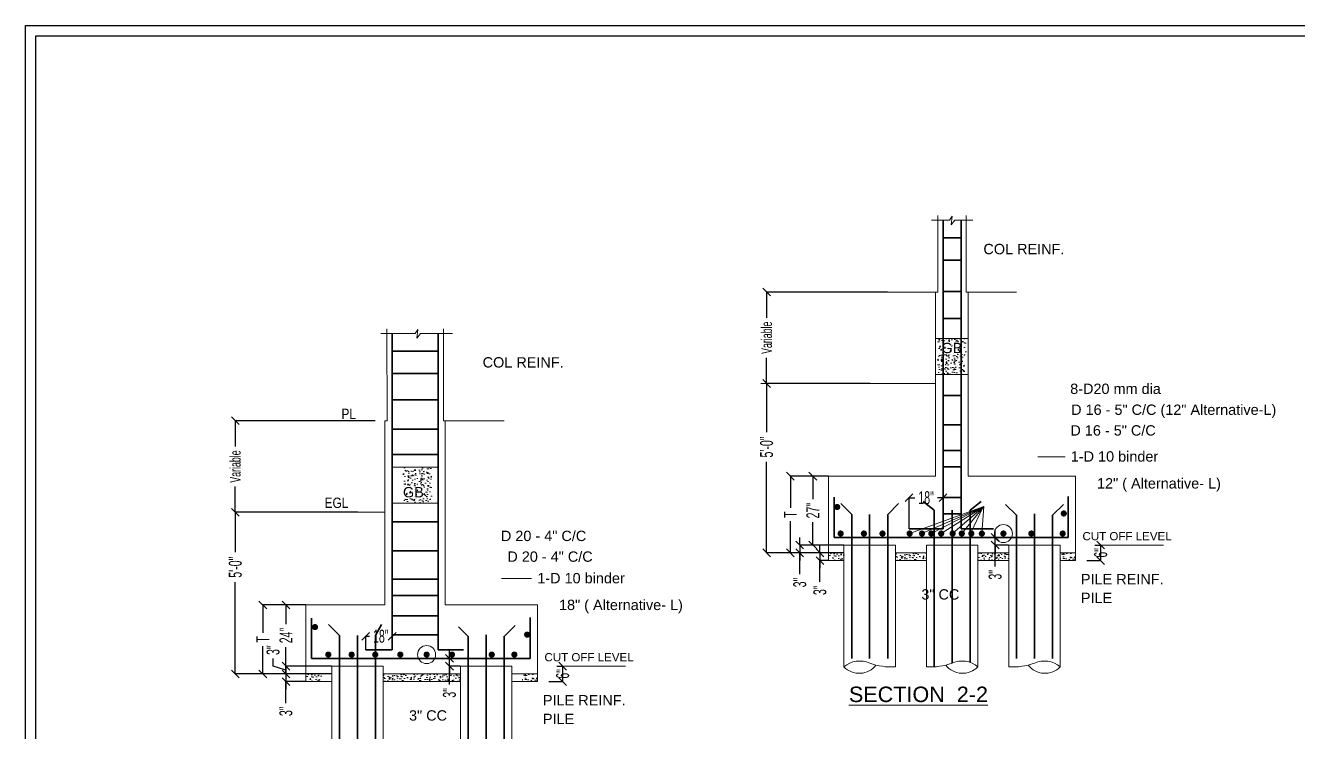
# Model space of a CAD drawing. Extents: x 52891 to 66536, y -48165 to -44533.
# Drawn here: x 56170 to 56664.5, y -46602.2 to -46327.7 of the extents above; entities that cross this region are included whole.
import ezdxf

# ---------------------------------------------------------------- set-up
doc = ezdxf.new("R2010")
doc.units = 0
doc.header["$MEASUREMENT"] = 0
doc.header["$PDMODE"] = 3
doc.layers.get('DEFPOINTS').update_dxf_attribs({"lineweight": 13})
for name, color, linetype, lineweight in [('1 HATCH', 251, 'Continuous', 13), ('1-BAR', 146, 'Continuous', 35), ('1-COMON', 4, 'Continuous', 13), ('1-PILE', 173, 'Continuous', 20), ('1-TXT', 4, 'Continuous', 13), ('DIMENSION', 8, 'Continuous', 15), ('dimention', 201, 'Continuous', 13), ('hatch', 252, 'Continuous', 13), ('WALL', 7, 'Continuous', 30)]:
    doc.layers.add(name, color=color, linetype=linetype, lineweight=lineweight)
doc.layers.add('Layer1', color=174, linetype='Continuous')
doc.styles.add('AN', font='ARIALN.TTF')
doc.styles.add('Arial', font='arial.ttf')
doc.styles.add('ARIAL_HALF', font='swisscl.ttf', dxfattribs={"width": 0.8})
doc.styles.add('RT', font='swiss.ttf')
doc.styles.get("Standard").update_dxf_attribs({"font": 'arial.ttf', "width": 0.6, "height": 6})
doc.dimstyles.new('Standard$0', dxfattribs={"dimtxt": 7, "dimasz": 3, "dimexe": 2, "dimexo": 2, "dimgap": 1.5, "dimtad": 0, "dimdec": 0, "dimrnd": 0.25, "dimzin": 3, "dimdsep": 46, "dimlunit": 4, "dimtxsty": 'Standard', "dimblk": 'OBLIQUE', "dimcen": 3.4375, "dimdle": 3, "dimclrd": 4, "dimclre": 256, "dimclrt": 256, "dimadec": 0, "dimazin": 0, "dimtfac": 1, "dimtdec": 0, "dimtofl": 0, "dimtmove": 0, "dimatfit": 3, "dimldrblk": 'DOTSMALL', "dimfxl": 4, "dimtolj": 1, "dimtzin": 0, "dimlwd": 9, "dimlwe": -1, "dimarcsym": 0})
pattern_1 = [(50, (47552.333, -46774.3684), (3.5859423, -0.3137293), [0.3749625, -4.1245875]), (355, (47552.333, -46774.3684), (-0.6936873, 3.7605846), [0.29997, -3.29967]), (100.4514, (47552.632, -46774.3946), (2.8922577, 3.446853), [0.3186691, -3.50536]), (46.1842, (47552.333, -46773.3685), (5.3356716, -0.8275123), [0.5624437, -6.1868812]), (96.6356, (47552.7776, -46773.4375), (4.6728462, 4.8701023), [0.4780036, -5.258039]), (351.1842, (47552.333, -46773.3685), (4.6728424, 4.870106), [0.449955, -4.949505]), (21, (47552.833, -46773.6185), (2.9842368, -2.0128931), [0.3749625, -4.1245875]), (326, (47552.833, -46773.6185), (1.216455, 3.6253877), [0.29997, -3.29967]), (71.4514, (47553.0816, -46773.7862), (4.200693, 1.6124912), [0.3186691, -3.50536]), (37.5, (47552.333, -46774.3684), (0.0607932, 1.66430282), [0, -3.259674, 0, -3.349665, 0, -3.31216875]), (7.5, (47552.333, -46774.3684), (1.31521615, 1.97186135), [0, -1.909809, 0, -3.1846815, 0, -1.26237375]), (327.5, (47551.2181, -46774.3684), (2.66884527, -0.11276308), [0, -1.249875, 0, -3.89961, 0, -5.1744825]), (317.5, (47550.7182, -46774.3684), (2.91563925, 0.50047486), [0, -1.6248375, 0, -2.589741, 0, -3.6746325])]

# ---------------------------------------------------------------- blocks, each defined once
blk = doc.blocks.new('_Oblique')
at = {"layer": 'WALL', "color": 0, "lineweight": -2}
blk.add_line((-0.5, -0.5), (0.5, 0.5), dxfattribs=at)
blk = doc.blocks.new('*D1579')
at = {"layer": 'DEFPOINTS', "color": 0}
for p in [(56457.91, -46431.18), (56504.88, -46431.18), (56481.13, -46466.69)]:
    blk.add_point(p, dxfattribs=at)
at = {"layer": 'DIMENSION', "color": 0, "lineweight": -2}
for p, q in [((56504.82, -46431.18), (56457.73, -46431.18)), ((56457.91, -46431.18), (56457.91, -46441.15)), ((56457.91, -46466.69), (56457.91, -46456.73)), ((56481.06, -46466.69), (56457.73, -46466.69))]:
    blk.add_line(p, q, dxfattribs=at)
at = {"layer": 'DIMENSION', "color": 0, "lineweight": -2, "xscale": 3, "yscale": 3, "zscale": 3}
for p, rotation in [((56457.91, -46431.18), 90), ((56457.91, -46466.69), 270)]:
    blk.add_blockref('_Oblique', p, dxfattribs=dict(at, rotation=rotation))
at = {"layer": 'DIMENSION', "color": 153, "insert": (56457.91, -46448.94), "char_height": 5, "attachment_point": 5, "rotation": 90, "style": 'ARIAL_HALF'}
blk.add_mtext('\\A1;{\\fSwis721 LtCn BT|b0|i0|c0|p34;\\H0.8333x;\\W0.8;\\C153;Variable}', dxfattribs=at)
blk = doc.blocks.new('_DotSmall')
at = {"layer": 'dimention', "color": 0, "const_width": 0.5}
blk.add_lwpolyline([(-0.0625, 0, 1), (0.0625, 0, 1)], format="xyb", close=True, dxfattribs=at)
blk = doc.blocks.new('*D1580')
at = {"layer": 'DEFPOINTS', "color": 0}
for p in [(56457.91, -46466.69), (56498.23, -46466.69), (56481.95, -46532.45)]:
    blk.add_point(p, dxfattribs=at)
at = {"layer": 'DIMENSION', "color": 0, "lineweight": -2}
for p, q in [((56498.17, -46466.69), (56457.73, -46466.69)), ((56457.91, -46466.69), (56457.91, -46485.58)), ((56457.91, -46532.45), (56457.91, -46497.11)), ((56481.89, -46532.45), (56457.73, -46532.45))]:
    blk.add_line(p, q, dxfattribs=at)
at = {"layer": 'DIMENSION', "color": 0, "lineweight": -2, "xscale": 3, "yscale": 3, "zscale": 3}
for p, rotation in [((56457.91, -46466.69), 90), ((56457.91, -46532.45), 270)]:
    blk.add_blockref('_Oblique', p, dxfattribs=dict(at, rotation=rotation))
at = {"layer": 'DIMENSION', "color": 153, "insert": (56457.91, -46491.35), "char_height": 5, "attachment_point": 5, "rotation": 90, "style": 'ARIAL_HALF'}
blk.add_mtext('\\A1;5\'-0"', dxfattribs=at)
blk = doc.blocks.new('*D1581')
at = {"layer": 'DEFPOINTS', "color": 0}
for p in [(56585.37, -46529.45), (56587.69, -46529.45), (56582.24, -46535.45)]:
    blk.add_point(p, dxfattribs=at)
at = {"layer": 'DIMENSION', "color": 0, "lineweight": -2}
for p, q in [((56585.44, -46529.45), (56587.87, -46529.45)), ((56587.69, -46535.45), (56587.69, -46529.45)), ((56582.3, -46535.45), (56587.87, -46535.45))]:
    blk.add_line(p, q, dxfattribs=at)
at = {"layer": 'DIMENSION', "color": 0, "lineweight": -2, "xscale": 3, "yscale": 3, "zscale": 3}
for p, rotation in [((56587.69, -46529.45), 90), ((56587.69, -46535.45), 270)]:
    blk.add_blockref('_Oblique', p, dxfattribs=dict(at, rotation=rotation))
at = {"layer": 'DIMENSION', "color": 153, "insert": (56587.69, -46532.45), "char_height": 5, "attachment_point": 5, "rotation": 90, "style": 'ARIAL_HALF'}
blk.add_mtext('\\A1;6"', dxfattribs=at)
blk = doc.blocks.new('*D1582')
at = {"layer": 'DEFPOINTS', "color": 0}
for p in [(56544.55, -46526.45), (56546.68, -46526.45), (56551.94, -46529.45)]:
    blk.add_point(p, dxfattribs=at)
at = {"layer": 'DIMENSION', "color": 0, "lineweight": -2}
for p, q in [((56546.68, -46526.45), (56546.68, -46523.45)), ((56544.61, -46526.45), (56546.86, -46526.45)), ((56551.88, -46529.45), (56546.5, -46529.45)), ((56546.68, -46529.45), (56546.68, -46526.45)), ((56546.68, -46529.45), (56546.68, -46532.45)), ((56546.68, -46537.76), (56546.68, -46529.45))]:
    blk.add_line(p, q, dxfattribs=at)
at = {"layer": 'DIMENSION', "color": 0, "lineweight": -2, "xscale": 3, "yscale": 3, "zscale": 3}
for p, rotation in [((56546.68, -46526.45), 270), ((56546.68, -46529.45), 90)]:
    blk.add_blockref('_Oblique', p, dxfattribs=dict(at, rotation=rotation))
at = {"layer": 'DIMENSION', "color": 153, "insert": (56546.68, -46540.97), "char_height": 5, "attachment_point": 5, "rotation": 90, "style": 'ARIAL_HALF'}
blk.add_mtext('\\A1;3"', dxfattribs=at)
blk = doc.blocks.new('*D1583')
at = {"layer": 'DEFPOINTS', "color": 0}
for p in [(56526.45, -46511.07), (56513.26, -46523.14), (56526.45, -46523.14)]:
    blk.add_point(p, dxfattribs=at)
at = {"layer": 'DIMENSION', "color": 0, "lineweight": -2}
for p, q in [((56513.26, -46523.07), (56513.26, -46510.89)), ((56526.45, -46523.07), (56526.45, -46510.89)), ((56513.26, -46511.07), (56515.44, -46511.07)), ((56526.45, -46511.07), (56524.27, -46511.07))]:
    blk.add_line(p, q, dxfattribs=at)
at = {"layer": 'DIMENSION', "color": 0, "lineweight": -2, "xscale": 3, "yscale": 3, "zscale": 3, "rotation": 180}
blk.add_blockref('_Oblique', (56513.26, -46511.07), dxfattribs=at)
at = {"layer": 'DIMENSION', "color": 0, "lineweight": -2, "xscale": 3, "yscale": 3, "zscale": 3}
blk.add_blockref('_Oblique', (56526.45, -46511.07), dxfattribs=at)
at = {"layer": 'DIMENSION', "color": 153, "insert": (56519.85, -46511.07), "char_height": 5, "attachment_point": 5, "style": 'ARIAL_HALF'}
blk.add_mtext('\\A1;18"', dxfattribs=at)
blk = doc.blocks.new('*D1584')
at = {"layer": 'DEFPOINTS', "color": 0}
for p in [(56478.85, -46502.69), (56467.12, -46532.45), (56481.95, -46532.45)]:
    blk.add_point(p, dxfattribs=at)
at = {"layer": 'DIMENSION', "color": 0, "lineweight": -2}
for p, q in [((56478.79, -46502.69), (56466.94, -46502.69)), ((56467.12, -46502.69), (56467.12, -46514.99)), ((56467.12, -46532.45), (56467.12, -46520.15)), ((56481.89, -46532.45), (56466.94, -46532.45))]:
    blk.add_line(p, q, dxfattribs=at)
at = {"layer": 'DIMENSION', "color": 0, "lineweight": -2, "xscale": 3, "yscale": 3, "zscale": 3}
for p, rotation in [((56467.12, -46502.69), 90), ((56467.12, -46532.45), 270)]:
    blk.add_blockref('_Oblique', p, dxfattribs=dict(at, rotation=rotation))
at = {"layer": 'DIMENSION', "color": 153, "insert": (56467.12, -46517.57), "char_height": 5, "attachment_point": 5, "rotation": 90, "style": 'ARIAL_HALF'}
blk.add_mtext('\\A1;T', dxfattribs=at)
blk = doc.blocks.new('*D1585')
at = {"layer": 'DEFPOINTS', "color": 0}
for p in [(56481.95, -46502.69), (56475.85, -46529.45), (56487.95, -46529.45)]:
    blk.add_point(p, dxfattribs=at)
at = {"layer": 'DIMENSION', "color": 0, "lineweight": -2}
for p, q in [((56481.89, -46502.69), (56475.67, -46502.69)), ((56475.85, -46502.69), (56475.85, -46511.61)), ((56475.85, -46529.45), (56475.85, -46520.53)), ((56487.89, -46529.45), (56475.67, -46529.45))]:
    blk.add_line(p, q, dxfattribs=at)
at = {"layer": 'DIMENSION', "color": 0, "lineweight": -2, "xscale": 3, "yscale": 3, "zscale": 3}
for p, rotation in [((56475.85, -46502.69), 90), ((56475.85, -46529.45), 270)]:
    blk.add_blockref('_Oblique', p, dxfattribs=dict(at, rotation=rotation))
at = {"layer": 'DIMENSION', "color": 153, "insert": (56475.85, -46516.07), "char_height": 5, "attachment_point": 5, "rotation": 90, "style": 'ARIAL_HALF'}
blk.add_mtext('\\A1;27"', dxfattribs=at)
blk = doc.blocks.new('*D1586')
at = {"layer": 'DEFPOINTS', "color": 0}
for p in [(56487.95, -46529.45), (56470.79, -46532.45), (56487.95, -46532.45)]:
    blk.add_point(p, dxfattribs=at)
at = {"layer": 'DIMENSION', "color": 0, "lineweight": -2}
for p, q in [((56487.89, -46529.45), (56470.61, -46529.45)), ((56470.79, -46529.45), (56470.79, -46526.45)), ((56470.79, -46529.45), (56470.79, -46532.45)), ((56487.89, -46532.45), (56470.61, -46532.45)), ((56470.79, -46532.45), (56470.79, -46535.45)), ((56470.79, -46540.76), (56470.79, -46532.45))]:
    blk.add_line(p, q, dxfattribs=at)
at = {"layer": 'DIMENSION', "color": 0, "lineweight": -2, "xscale": 3, "yscale": 3, "zscale": 3}
for p, rotation in [((56470.79, -46529.45), 270), ((56470.79, -46532.45), 90)]:
    blk.add_blockref('_Oblique', p, dxfattribs=dict(at, rotation=rotation))
at = {"layer": 'DIMENSION', "color": 153, "insert": (56470.79, -46543.97), "char_height": 5, "attachment_point": 5, "rotation": 90, "style": 'ARIAL_HALF'}
blk.add_mtext('\\A1;3"', dxfattribs=at)
blk = doc.blocks.new('*D1587')
at = {"layer": 'DEFPOINTS', "color": 0}
for p in [(56478.59, -46535.45), (56481.95, -46532.45), (56481.95, -46535.45)]:
    blk.add_point(p, dxfattribs=at)
at = {"layer": 'DIMENSION', "color": 0, "lineweight": -2}
for p, q in [((56478.59, -46532.45), (56478.59, -46529.45)), ((56481.89, -46532.45), (56478.41, -46532.45)), ((56481.89, -46535.45), (56478.41, -46535.45)), ((56478.59, -46532.45), (56478.59, -46535.45)), ((56478.59, -46535.45), (56478.59, -46538.45)), ((56478.59, -46543.76), (56478.59, -46535.45))]:
    blk.add_line(p, q, dxfattribs=at)
at = {"layer": 'DIMENSION', "color": 0, "lineweight": -2, "xscale": 3, "yscale": 3, "zscale": 3}
for p, rotation in [((56478.59, -46532.45), 270), ((56478.59, -46535.45), 90)]:
    blk.add_blockref('_Oblique', p, dxfattribs=dict(at, rotation=rotation))
at = {"layer": 'DIMENSION', "color": 153, "insert": (56478.59, -46546.97), "char_height": 5, "attachment_point": 5, "rotation": 90, "style": 'ARIAL_HALF'}
blk.add_mtext('\\A1;3"', dxfattribs=at)
blk = doc.blocks.new('*D1589')
at = {"layer": 'DEFPOINTS', "color": 0}
for p in [(56251.52, -46481.18), (56305.87, -46481.18), (56282.12, -46516.69)]:
    blk.add_point(p, dxfattribs=at)
at = {"layer": 'DIMENSION', "color": 0, "lineweight": -2}
for p, q in [((56305.81, -46481.18), (56251.34, -46481.18)), ((56251.52, -46481.18), (56251.52, -46491.15)), ((56251.52, -46516.69), (56251.52, -46506.73)), ((56282.06, -46516.69), (56251.34, -46516.69))]:
    blk.add_line(p, q, dxfattribs=at)
at = {"layer": 'DIMENSION', "color": 0, "lineweight": -2, "xscale": 3, "yscale": 3, "zscale": 3}
for p, rotation in [((56251.52, -46481.18), 90), ((56251.52, -46516.69), 270)]:
    blk.add_blockref('_Oblique', p, dxfattribs=dict(at, rotation=rotation))
at = {"layer": 'DIMENSION', "color": 153, "insert": (56251.52, -46498.94), "char_height": 5, "attachment_point": 5, "rotation": 90, "style": 'ARIAL_HALF'}
blk.add_mtext('\\A1;{\\fSwis721 LtCn BT|b0|i0|c0|p34;\\H0.8333x;\\W0.8;\\C153;Variable}', dxfattribs=at)
blk = doc.blocks.new('*D1590')
at = {"layer": 'DEFPOINTS', "color": 0}
for p in [(56251.52, -46516.69), (56299.23, -46516.69), (56278.95, -46579.45)]:
    blk.add_point(p, dxfattribs=at)
at = {"layer": 'DIMENSION', "color": 0, "lineweight": -2}
for p, q in [((56299.17, -46516.69), (56251.34, -46516.69)), ((56251.52, -46516.69), (56251.52, -46532.25)), ((56251.52, -46579.45), (56251.52, -46543.79)), ((56278.88, -46579.45), (56251.34, -46579.45))]:
    blk.add_line(p, q, dxfattribs=at)
at = {"layer": 'DIMENSION', "color": 0, "lineweight": -2, "xscale": 3, "yscale": 3, "zscale": 3}
for p, rotation in [((56251.52, -46516.69), 90), ((56251.52, -46579.45), 270)]:
    blk.add_blockref('_Oblique', p, dxfattribs=dict(at, rotation=rotation))
at = {"layer": 'DIMENSION', "color": 153, "insert": (56251.52, -46538.02), "char_height": 5, "attachment_point": 5, "rotation": 90, "style": 'ARIAL_HALF'}
blk.add_mtext('\\A1;5\'-0"', dxfattribs=at)
blk = doc.blocks.new('*D1591')
at = {"layer": 'DEFPOINTS', "color": 0}
for p in [(56376.38, -46576.45), (56378.7, -46576.45), (56373.24, -46582.45)]:
    blk.add_point(p, dxfattribs=at)
at = {"layer": 'DIMENSION', "color": 0, "lineweight": -2}
for p, q in [((56376.44, -46576.45), (56378.88, -46576.45)), ((56378.7, -46582.45), (56378.7, -46576.45)), ((56373.31, -46582.45), (56378.88, -46582.45))]:
    blk.add_line(p, q, dxfattribs=at)
at = {"layer": 'DIMENSION', "color": 0, "lineweight": -2, "xscale": 3, "yscale": 3, "zscale": 3}
for p, rotation in [((56378.7, -46576.45), 90), ((56378.7, -46582.45), 270)]:
    blk.add_blockref('_Oblique', p, dxfattribs=dict(at, rotation=rotation))
at = {"layer": 'DIMENSION', "color": 153, "insert": (56378.7, -46579.45), "char_height": 5, "attachment_point": 5, "rotation": 90, "style": 'ARIAL_HALF'}
blk.add_mtext('\\A1;6"', dxfattribs=at)
blk = doc.blocks.new('*D1592')
at = {"layer": 'DEFPOINTS', "color": 0}
for p in [(56325.16, -46573.45), (56334.71, -46573.45), (56338.95, -46576.45)]:
    blk.add_point(p, dxfattribs=at)
at = {"layer": 'DIMENSION', "color": 0, "lineweight": -2}
for p, q in [((56325.22, -46573.45), (56334.89, -46573.45)), ((56334.71, -46573.45), (56334.71, -46570.45)), ((56334.71, -46576.45), (56334.71, -46573.45)), ((56338.88, -46576.45), (56334.53, -46576.45)), ((56334.71, -46576.45), (56334.71, -46579.45)), ((56334.71, -46583.61), (56334.71, -46576.45))]:
    blk.add_line(p, q, dxfattribs=at)
at = {"layer": 'DIMENSION', "color": 0, "lineweight": -2, "xscale": 3, "yscale": 3, "zscale": 3}
for p, rotation in [((56334.71, -46573.45), 270), ((56334.71, -46576.45), 90)]:
    blk.add_blockref('_Oblique', p, dxfattribs=dict(at, rotation=rotation))
at = {"layer": 'DIMENSION', "color": 153, "insert": (56334.71, -46586.82), "char_height": 5, "attachment_point": 5, "rotation": 90, "style": 'ARIAL_HALF'}
blk.add_mtext('\\A1;3"', dxfattribs=at)
blk = doc.blocks.new('*D1593')
at = {"layer": 'DEFPOINTS', "color": 0}
for p in [(56312.45, -46564.86), (56302.19, -46570.14), (56312.45, -46570.14)]:
    blk.add_point(p, dxfattribs=at)
at = {"layer": 'DIMENSION', "color": 0, "lineweight": -2}
for p, q in [((56302.19, -46570.07), (56302.19, -46564.68)), ((56302.19, -46564.86), (56303.61, -46564.86)), ((56312.45, -46564.86), (56312.44, -46564.86)), ((56312.45, -46570.07), (56312.45, -46564.68))]:
    blk.add_line(p, q, dxfattribs=at)
at = {"layer": 'DIMENSION', "color": 0, "lineweight": -2, "xscale": 3, "yscale": 3, "zscale": 3, "rotation": 180}
blk.add_blockref('_Oblique', (56302.19, -46564.86), dxfattribs=at)
at = {"layer": 'DIMENSION', "color": 0, "lineweight": -2, "xscale": 3, "yscale": 3, "zscale": 3}
blk.add_blockref('_Oblique', (56312.45, -46564.86), dxfattribs=at)
at = {"layer": 'DIMENSION', "color": 153, "insert": (56308.03, -46564.86), "char_height": 5, "attachment_point": 5, "style": 'ARIAL_HALF'}
blk.add_mtext('\\A1;18"', dxfattribs=at)
blk = doc.blocks.new('*D1594')
at = {"layer": 'DEFPOINTS', "color": 0}
for p in [(56278.95, -46552.69), (56262.2, -46579.45), (56278.95, -46579.45)]:
    blk.add_point(p, dxfattribs=at)
at = {"layer": 'DIMENSION', "color": 0, "lineweight": -2}
for p, q in [((56278.88, -46552.69), (56262.02, -46552.69)), ((56262.2, -46552.69), (56262.2, -46563.49)), ((56262.2, -46579.45), (56262.2, -46568.65)), ((56278.88, -46579.45), (56262.02, -46579.45))]:
    blk.add_line(p, q, dxfattribs=at)
at = {"layer": 'DIMENSION', "color": 0, "lineweight": -2, "xscale": 3, "yscale": 3, "zscale": 3}
for p, rotation in [((56262.2, -46552.69), 90), ((56262.2, -46579.45), 270)]:
    blk.add_blockref('_Oblique', p, dxfattribs=dict(at, rotation=rotation))
at = {"layer": 'DIMENSION', "color": 153, "insert": (56262.2, -46566.07), "char_height": 5, "attachment_point": 5, "rotation": 90, "style": 'ARIAL_HALF'}
blk.add_mtext('\\A1;T', dxfattribs=at)
blk = doc.blocks.new('*D1595')
at = {"layer": 'DEFPOINTS', "color": 0}
for p in [(56278.95, -46552.69), (56271.18, -46576.45), (56288.95, -46576.45)]:
    blk.add_point(p, dxfattribs=at)
at = {"layer": 'DIMENSION', "color": 0, "lineweight": -2}
for p, q in [((56278.88, -46552.69), (56271, -46552.69)), ((56271.18, -46552.69), (56271.18, -46560.11)), ((56271.18, -46576.45), (56271.18, -46569.03)), ((56288.88, -46576.45), (56271, -46576.45))]:
    blk.add_line(p, q, dxfattribs=at)
at = {"layer": 'DIMENSION', "color": 0, "lineweight": -2, "xscale": 3, "yscale": 3, "zscale": 3}
for p, rotation in [((56271.18, -46552.69), 90), ((56271.18, -46576.45), 270)]:
    blk.add_blockref('_Oblique', p, dxfattribs=dict(at, rotation=rotation))
at = {"layer": 'DIMENSION', "color": 153, "insert": (56271.18, -46564.57), "char_height": 5, "attachment_point": 5, "rotation": 90, "style": 'ARIAL_HALF'}
blk.add_mtext('\\A1;24"', dxfattribs=at)
blk = doc.blocks.new('*D1596')
at = {"layer": 'DEFPOINTS', "color": 0}
for p in [(56271.18, -46579.45), (56288.95, -46576.45), (56288.95, -46579.45)]:
    blk.add_point(p, dxfattribs=at)
at = {"layer": 'DIMENSION', "color": 0, "lineweight": -2}
for p, q in [((56266.19, -46576.45), (56266.19, -46573.45)), ((56271.18, -46576.45), (56271.18, -46573.45)), ((56271.18, -46577.95), (56266.19, -46576.45)), ((56288.88, -46576.45), (56271, -46576.45)), ((56288.88, -46579.45), (56271, -46579.45)), ((56271.18, -46576.45), (56271.18, -46579.45)), ((56271.18, -46579.45), (56271.18, -46582.45))]:
    blk.add_line(p, q, dxfattribs=at)
at = {"layer": 'DIMENSION', "color": 0, "lineweight": -2, "xscale": 3, "yscale": 3, "zscale": 3}
for p, rotation in [((56271.18, -46576.45), 270), ((56271.18, -46579.45), 90)]:
    blk.add_blockref('_Oblique', p, dxfattribs=dict(at, rotation=rotation))
at = {"layer": 'DIMENSION', "color": 153, "insert": (56266.19, -46570.24), "char_height": 5, "attachment_point": 5, "rotation": 90, "style": 'ARIAL_HALF'}
blk.add_mtext('\\A1;3"', dxfattribs=at)
blk = doc.blocks.new('*D1597')
at = {"layer": 'DEFPOINTS', "color": 0}
for p in [(56278.95, -46579.45), (56271.18, -46582.45), (56278.95, -46582.45)]:
    blk.add_point(p, dxfattribs=at)
at = {"layer": 'DIMENSION', "color": 0, "lineweight": -2}
for p, q in [((56278.88, -46579.45), (56271, -46579.45)), ((56271.18, -46579.45), (56271.18, -46576.45)), ((56271.18, -46579.45), (56271.18, -46582.45)), ((56278.88, -46582.45), (56271, -46582.45)), ((56271.18, -46582.45), (56271.18, -46585.45)), ((56271.18, -46590.76), (56271.18, -46582.45))]:
    blk.add_line(p, q, dxfattribs=at)
at = {"layer": 'DIMENSION', "color": 0, "lineweight": -2, "xscale": 3, "yscale": 3, "zscale": 3}
for p, rotation in [((56271.18, -46579.45), 270), ((56271.18, -46582.45), 90)]:
    blk.add_blockref('_Oblique', p, dxfattribs=dict(at, rotation=rotation))
at = {"layer": 'DIMENSION', "color": 153, "insert": (56271.18, -46593.97), "char_height": 5, "attachment_point": 5, "rotation": 90, "style": 'ARIAL_HALF'}
blk.add_mtext('\\A1;3"', dxfattribs=at)
blk = doc.blocks.new('L')
at = {"layer": 'Layer1', "color": 4}
blk.add_lwpolyline([(-781.98, 548.61), (4.12, 548.61), (4.12, -4.12), (-781.98, -4.12)], close=True, dxfattribs=at)
at = {"layer": 'Layer1', "color": 1}
blk.add_lwpolyline([(-777.86, 544.49), (0, 544.49), (0, 0), (-777.86, 0)], close=True, dxfattribs=at)

msp = doc.modelspace()

# ---------------------------------------------------------------- hatches: boundary and pattern name
at = {"layer": '1 HATCH', "ltscale": 15}
h = msp.add_hatch(dxfattribs=at)
h.set_pattern_fill('AR-CONC', color=256, scale=0.49995, style=0)
h.set_pattern_definition(pattern_1)
h.paths.add_polyline_path([(56522.75, -46534.18), (56522.75, -46524.72), (56530.99, -46524.72), (56530.99, -46534.18)], flags=9)
h.paths.add_polyline_path([(56539.95, -46532.45), (56539.95, -46535.45), (56551.94, -46535.45), (56551.94, -46532.45)])
h.paths.add_polyline_path([(56519.95, -46535.45), (56519.95, -46532.45), (56507.95, -46532.45), (56507.95, -46535.45)])
h = msp.add_hatch(dxfattribs=at)
h.set_pattern_fill('AR-CONC', color=256, scale=0.49995, style=0)
h.set_pattern_definition(pattern_1)
h.paths.add_polyline_path([(56487.95, -46532.45), (56481.95, -46532.45), (56481.95, -46535.45), (56487.95, -46535.45)])
h = msp.add_hatch(dxfattribs=at)
h.set_pattern_fill('AR-CONC', color=256, scale=0.49995, style=0)
h.set_pattern_definition(pattern_1)
h.paths.add_polyline_path([(56577.94, -46532.45), (56571.94, -46532.45), (56571.94, -46535.45), (56577.94, -46535.45)])
h = msp.add_hatch(dxfattribs=at)
h.set_pattern_fill('AR-CONC', color=256, scale=0.49995, style=0)
h.set_pattern_definition([(50, (47353.3291, -46821.3687), (3.5859423, -0.3137293), [0.3749625, -4.1245875]), (355, (47353.329, -46821.3687), (-0.6936873, 3.7605846), [0.29997, -3.29967]), (100.4514, (47353.628, -46821.395), (2.8922577, 3.446853), [0.3186691, -3.50536]), (46.1842, (47353.329, -46820.369), (5.3356716, -0.8275123), [0.5624437, -6.1868812]), (96.6356, (47353.774, -46820.438), (4.6728462, 4.8701023), [0.4780036, -5.258039]), (351.1842, (47353.329, -46820.369), (4.6728424, 4.870106), [0.449955, -4.949505]), (21, (47353.829, -46820.6188), (2.9842368, -2.0128931), [0.3749625, -4.1245875]), (326, (47353.829, -46820.6188), (1.216455, 3.6253877), [0.29997, -3.29967]), (71.4514, (47354.0778, -46820.7865), (4.200693, 1.6124912), [0.3186691, -3.50536]), (37.5, (47353.3291, -46821.3687), (0.0607932, 1.66430282), [0, -3.259674, 0, -3.349665, 0, -3.31216875]), (7.5, (47353.3291, -46821.3687), (1.31521615, 1.97186135), [0, -1.909809, 0, -3.1846815, 0, -1.26237375]), (327.5, (47352.2143, -46821.3687), (2.66884527, -0.11276308), [0, -1.249875, 0, -3.89961, 0, -5.1744825]), (317.5, (47351.7143, -46821.3687), (2.91563925, 0.50047486), [0, -1.6248375, 0, -2.589741, 0, -3.6746325])])
h.paths.add_polyline_path([(56323.74, -46581.18), (56323.74, -46571.72), (56331.99, -46571.72), (56331.99, -46581.18)], flags=9)
h.paths.add_polyline_path([(56338.95, -46582.45), (56338.95, -46579.45), (56308.95, -46579.45), (56308.95, -46582.45)])
h = msp.add_hatch(dxfattribs=at)
h.set_pattern_fill('AR-CONC', color=256, scale=0.49995, style=0)
h.set_pattern_definition([(50, (47349.3285, -46821.3687), (3.5859423, -0.3137293), [0.3749625, -4.1245875]), (355, (47349.3285, -46821.3687), (-0.6936873, 3.7605846), [0.29997, -3.29967]), (100.4514, (47349.6274, -46821.395), (2.8922577, 3.446853), [0.3186691, -3.50536]), (46.1842, (47349.3285, -46820.369), (5.3356716, -0.8275123), [0.5624437, -6.1868812]), (96.6356, (47349.773, -46820.438), (4.6728462, 4.8701023), [0.4780036, -5.258039]), (351.1842, (47349.3285, -46820.369), (4.6728424, 4.870106), [0.449955, -4.949505]), (21, (47349.8285, -46820.6188), (2.9842368, -2.0128931), [0.3749625, -4.1245875]), (326, (47349.8285, -46820.6188), (1.216455, 3.6253877), [0.29997, -3.29967]), (71.4514, (47350.0772, -46820.7865), (4.200693, 1.6124912), [0.3186691, -3.50536]), (37.5, (47349.3285, -46821.3687), (0.0607932, 1.66430282), [0, -3.259674, 0, -3.349665, 0, -3.31216875]), (7.5, (47349.3285, -46821.3687), (1.31521615, 1.97186135), [0, -1.909809, 0, -3.1846815, 0, -1.26237375]), (327.5, (47348.2137, -46821.3687), (2.66884527, -0.11276308), [0, -1.249875, 0, -3.89961, 0, -5.1744825]), (317.5, (47347.7137, -46821.3687), (2.91563925, 0.50047486), [0, -1.6248375, 0, -2.589741, 0, -3.6746325])])
h.paths.add_polyline_path([(56284.95, -46579.45), (56278.95, -46579.45), (56278.95, -46582.45), (56284.95, -46582.45)])
h = msp.add_hatch(dxfattribs=at)
h.set_pattern_fill('AR-CONC', color=256, scale=0.49995, style=0)
h.set_pattern_definition([(50, (47343.3381, -46821.3687), (3.5859423, -0.3137293), [0.3749625, -4.1245875]), (355, (47343.338, -46821.3687), (-0.6936873, 3.7605846), [0.29997, -3.29967]), (100.4514, (47343.637, -46821.395), (2.8922577, 3.446853), [0.3186691, -3.50536]), (46.1842, (47343.338, -46820.369), (5.3356716, -0.8275123), [0.5624437, -6.1868812]), (96.6356, (47343.783, -46820.438), (4.6728462, 4.8701023), [0.4780036, -5.258039]), (351.1842, (47343.338, -46820.369), (4.6728424, 4.870106), [0.449955, -4.949505]), (21, (47343.838, -46820.6188), (2.9842368, -2.0128931), [0.3749625, -4.1245875]), (326, (47343.838, -46820.6188), (1.216455, 3.6253877), [0.29997, -3.29967]), (71.4514, (47344.0868, -46820.7865), (4.200693, 1.6124912), [0.3186691, -3.50536]), (37.5, (47343.3381, -46821.3687), (0.0607932, 1.66430282), [0, -3.259674, 0, -3.349665, 0, -3.31216875]), (7.5, (47343.3381, -46821.3687), (1.31521615, 1.97186135), [0, -1.909809, 0, -3.1846815, 0, -1.26237375]), (327.5, (47342.2233, -46821.3687), (2.66884527, -0.11276308), [0, -1.249875, 0, -3.89961, 0, -5.1744825]), (317.5, (47341.7233, -46821.3687), (2.91563925, 0.50047486), [0, -1.6248375, 0, -2.589741, 0, -3.6746325])])
h.paths.add_polyline_path([(56368.95, -46579.45), (56362.95, -46579.45), (56362.95, -46582.45), (56368.95, -46582.45)])
at = {"layer": 'hatch'}
h = msp.add_hatch(dxfattribs=at)
h.set_pattern_fill('AR-CONC', color=256, scale=0.49995, style=0)
h.set_pattern_definition([(50, (-19961.4676, -42866.0573), (3.58594228, -0.3137293), [0.3749625, -4.1245875]), (355, (-19961.4676, -42866.0573), (-0.6936873, 3.76058457), [0.29997, -3.29967]), (100.4514, (-19961.1688, -42866.0835), (2.89225765, 3.44685299), [0.31866908, -3.50535999]), (46.1842, (-19961.4676, -42865.0574), (5.33567162, -0.8275123), [0.56244375, -6.18688125]), (96.6356, (-19961.023, -42865.1264), (4.6728462, 4.8701023), [0.47800363, -5.25803914]), (351.1842, (-19961.4676, -42865.0574), (4.6728424, 4.87010595), [0.449955, -4.949505]), (21, (-19960.9677, -42865.3074), (2.98423681, -2.01289314), [0.3749625, -4.1245875]), (326, (-19960.9677, -42865.3074), (1.216455, 3.62538765), [0.29997, -3.29967]), (71.4514, (-19960.719, -42865.475), (4.20069303, 1.61249122), [0.31866908, -3.50535999]), (37.5, (-19961.4676, -42866.0573), (0.060793197, 1.664302822), [0, -3.259674, 0, -3.349665, 0, -3.31216875]), (7.5, (-19961.4676, -42866.0573), (1.315216152, 1.971861354), [0, -1.909809, 0, -3.1846815, 0, -1.26237375]), (327.5, (-19962.5825, -42866.0573), (2.66884527, -0.112763081), [0, -1.249875, 0, -3.89961, 0, -5.1744825]), (317.5, (-19963.0825, -42866.0573), (2.915639254, 0.50047486), [0, -1.6248375, 0, -2.589741, 0, -3.6746325])])
h.paths.add_polyline_path([(56525.55, -46456.01), (56534.27, -46456.01), (56534.27, -46449.78), (56525.55, -46449.78)], flags=9)
h.paths.add_polyline_path([(56533.45, -46449.18), (56526.45, -46449.18), (56526.45, -46463.18), (56533.45, -46463.18)])
h.paths.add_polyline_path([(56526.45, -46449.18), (56524.45, -46449.18), (56524.45, -46463.18), (56526.45, -46463.18)])
h.paths.add_polyline_path([(56535.45, -46449.18), (56533.45, -46449.18), (56533.45, -46463.18), (56535.45, -46463.18)])
h = msp.add_hatch(dxfattribs=at)
h.set_pattern_fill('AR-CONC', color=256, scale=0.49995, style=0)
h.set_pattern_definition([(50, (-20169.0367, -42922.0567), (3.58594228, -0.3137293), [0.3749625, -4.1245875]), (355, (-20169.0367, -42922.0567), (-0.6936873, 3.76058457), [0.29997, -3.29967]), (100.4514, (-20168.738, -42922.083), (2.89225765, 3.44685299), [0.31866908, -3.50535999]), (46.1842, (-20169.0367, -42921.057), (5.33567162, -0.8275123), [0.56244375, -6.18688125]), (96.6356, (-20168.592, -42921.126), (4.6728462, 4.8701023), [0.47800363, -5.25803914]), (351.1842, (-20169.037, -42921.057), (4.6728424, 4.87010595), [0.449955, -4.949505]), (21, (-20168.5368, -42921.3068), (2.98423681, -2.01289314), [0.3749625, -4.1245875]), (326, (-20168.5368, -42921.3068), (1.216455, 3.62538765), [0.29997, -3.29967]), (71.4514, (-20168.288, -42921.4746), (4.20069303, 1.61249122), [0.31866908, -3.50535999]), (37.5, (-20169.0367, -42922.0567), (0.060793197, 1.664302822), [0, -3.259674, 0, -3.349665, 0, -3.31216875]), (7.5, (-20169.0367, -42922.0567), (1.315216152, 1.971861354), [0, -1.909809, 0, -3.1846815, 0, -1.26237375]), (327.5, (-20170.1516, -42922.0567), (2.66884527, -0.112763081), [0, -1.249875, 0, -3.89961, 0, -5.1744825]), (317.5, (-20170.6516, -42922.0567), (2.915639254, 0.50047486), [0, -1.6248375, 0, -2.589741, 0, -3.6746325])])
h.paths.add_polyline_path([(56317.98, -46512.01), (56326.7, -46512.01), (56326.7, -46505.78), (56317.98, -46505.78)], flags=9)
h.paths.add_polyline_path([(56318.88, -46513.18), (56325.88, -46513.18), (56325.88, -46499.18), (56318.88, -46499.18)])
h.paths.add_polyline_path([(56316.88, -46513.18), (56318.88, -46513.18), (56318.88, -46499.18), (56316.88, -46499.18)])
h.paths.add_polyline_path([(56325.88, -46513.18), (56327.88, -46513.18), (56327.88, -46499.18), (56325.88, -46499.18)])

# ---------------------------------------------------------------- linework, layer by layer
at = {"layer": '1-BAR', "linetype": 'Continuous'}
for p, q in [((56526.45, -46523.14), (56526.45, -46403.42)), ((56533.45, -46523.14), (56533.43, -46403.42)), ((56526.43, -46410.16), (56533.43, -46410.16)), ((56526.43, -46418.77), (56533.43, -46418.77)), ((56526.45, -46430.94), (56533.43, -46430.94)), ((56526.45, -46441.4), (56533.43, -46441.4)), ((56312.45, -46570.14), (56312.45, -46447.42)), ((56330.36, -46570.14), (56330.34, -46447.42)), ((56312.43, -46454.16), (56330.34, -46454.16)), ((56312.43, -46462.77), (56330.35, -46462.77)), ((56312.45, -46473.07), (56330.35, -46473.07)), ((56526.45, -46471.4), (56533.45, -46471.4)), ((56312.45, -46484.4), (56330.35, -46484.4)), ((56526.45, -46482.69), (56533.44, -46482.69)), ((56312.45, -46494.23), (56330.35, -46494.23)), ((56526.45, -46492.69), (56533.44, -46492.69)), ((56526.45, -46499.07), (56533.44, -46499.07)), ((56484.18, -46526.45), (56484.18, -46510.78)), ((56575.04, -46526.45), (56575.04, -46510.56)), ((56490.95, -46517.53), (56486.71, -46513.28)), ((56504.95, -46517.53), (56509.19, -46513.28)), ((56522.95, -46515.82), (56518.71, -46512.58)), ((56526.45, -46510.97), (56533.44, -46510.97)), ((56529.97, -46515.82), (56529.97, -46575.29)), ((56536.95, -46515.82), (56541.19, -46512.58)), ((56312.45, -46520.4), (56330.36, -46520.4)), ((56497.92, -46517.53), (56497.92, -46573.45)), ((56526.45, -46517.35), (56533.45, -46517.35)), ((56561.97, -46517.31), (56561.97, -46573.45)), ((56513.26, -46523.14), (56526.45, -46523.14)), ((56533.45, -46523.14), (56545.99, -46523.14)), ((56484.18, -46526.45), (56575.04, -46526.45)), ((56312.45, -46531.69), (56330.35, -46531.69)), ((56312.45, -46542.69), (56330.36, -46542.69)), ((56312.45, -46549.07), (56330.36, -46549.07)), ((56281.17, -46573.45), (56281.17, -46557.78)), ((56291.95, -46564.53), (56287.7, -46560.29)), ((56305.95, -46564.53), (56308.27, -46560.29)), ((56312.45, -46556.97), (56330.36, -46556.97)), ((56366.05, -46573.45), (56366.05, -46557.56)), ((56298.92, -46564.53), (56298.92, -46622.29)), ((56312.45, -46564.35), (56330.36, -46564.35)), ((56348.97, -46564.31), (56348.97, -46622.29)), ((56302.19, -46570.14), (56312.45, -46570.14)), ((56330.36, -46570.14), (56340.11, -46570.14)), ((56281.17, -46573.45), (56366.05, -46573.45))]:
    msp.add_line(p, q, dxfattribs=at)
at = {"layer": '1-BAR', "linetype": 'Continuous', "const_width": 1.2}
for points in [[(56484.71, -46514.64, 1), (56485.91, -46514.64, 1)], [(56572.74, -46517.17, 1), (56573.94, -46517.17, 1)], [(56486.04, -46524.96, 1), (56487.24, -46524.96, 1)], [(56495.09, -46524.96, 1), (56496.29, -46524.96, 1)], [(56502.31, -46524.96, 1), (56503.51, -46524.96, 1)], [(56512.84, -46524.96, 1), (56514.04, -46524.96, 1)], [(56512.84, -46524.96, 1), (56514.04, -46524.96, 1)], [(56517.65, -46524.96, 1), (56518.85, -46524.96, 1)], [(56521.27, -46524.96, 1), (56522.47, -46524.96, 1)], [(56525.11, -46524.96, 1), (56526.31, -46524.96, 1)], [(56529.55, -46524.96, 1), (56530.75, -46524.96, 1)], [(56533.11, -46524.96, 1), (56534.31, -46524.96, 1)], [(56536.82, -46524.96, 1), (56538.02, -46524.96, 1)], [(56540.91, -46524.96, 1), (56542.11, -46524.96, 1)], [(56549.29, -46524.96, 1), (56550.49, -46524.96, 1)], [(56560.15, -46524.96, 1), (56561.35, -46524.96, 1)], [(56572.32, -46524.96, 1), (56573.52, -46524.96, 1)], [(56281.87, -46561.27, 1), (56283.07, -46561.27, 1)], [(56364.29, -46564.22, 1), (56365.49, -46564.22, 1)], [(56287.03, -46571.96, 1), (56288.23, -46571.96, 1)], [(56296.08, -46571.96, 1), (56297.28, -46571.96, 1)], [(56305.27, -46571.96, 1), (56306.47, -46571.96, 1)], [(56315, -46571.96, 1), (56316.2, -46571.96, 1)], [(56325.22, -46571.96, 1), (56326.42, -46571.96, 1)], [(56335.07, -46571.96, 1), (56336.27, -46571.96, 1)], [(56350.53, -46571.96, 1), (56351.73, -46571.96, 1)], [(56359.32, -46571.96, 1), (56360.52, -46571.96, 1)]]:
    msp.add_lwpolyline(points, format="xyb", close=True, dxfattribs=at)
at = {"layer": '1-BAR', "linetype": 'Continuous'}
for points in [[(56522.95, -46515.82), (56522.95, -46576.72)], [(56536.95, -46515.82), (56536.95, -46574.99)], [(56550.7, -46513.64), (56554.94, -46517.88), (56554.94, -46573.45)], [(56573.18, -46513.64), (56568.94, -46517.88), (56568.94, -46573.45)], [(56490.95, -46517.53), (56490.95, -46573.45)], [(56504.95, -46517.53), (56504.95, -46573.45)], [(56291.95, -46564.53), (56291.95, -46621.99)], [(56305.95, -46564.53), (56305.95, -46623.72)], [(56338.27, -46561.19), (56341.95, -46564.88), (56341.95, -46623.72)], [(56360.19, -46560.64), (56355.95, -46564.88), (56355.95, -46621.99)]]:
    msp.add_lwpolyline(points, dxfattribs=at)
at = {"layer": '1-COMON', "linetype": 'Continuous'}
for p, q in [((56524.45, -46431.18), (56524.43, -46401.52)), ((56535.45, -46431.18), (56535.43, -46401.52)), ((56461.11, -46431.18), (56523.53, -46431.18)), ((56523.53, -46431.18), (56523.53, -46502.69)), ((56524.45, -46431.18), (56523.53, -46431.18)), ((56535.45, -46431.18), (56554.92, -46431.18)), ((56536.13, -46431.18), (56536.13, -46502.69)), ((56310.45, -46481.18), (56310.43, -46445.52)), ((56332.36, -46481.18), (56332.34, -46445.52)), ((56516.49, -46466.69), (56455.65, -46466.69)), ((56523.53, -46466.69), (56455.65, -46466.69)), ((56262.11, -46481.18), (56304.68, -46481.18)), ((56309.53, -46481.18), (56309.53, -46552.69)), ((56310.45, -46481.18), (56309.53, -46481.18)), ((56332.36, -46481.18), (56355.91, -46481.18)), ((56333.05, -46481.18), (56333.05, -46552.69)), ((56481.95, -46502.69), (56523.53, -46502.69)), ((56481.95, -46502.69), (56481.95, -46535.45)), ((56536.13, -46502.69), (56577.94, -46502.69)), ((56577.94, -46502.69), (56577.94, -46535.45)), ((56304.4, -46516.69), (56255.9, -46516.69)), ((56309.53, -46516.69), (56255.9, -46516.69)), ((56481.95, -46532.45), (56487.95, -46532.45)), ((56481.95, -46535.45), (56487.95, -46535.45)), ((56507.95, -46532.45), (56519.95, -46532.45)), ((56507.95, -46535.45), (56519.95, -46535.45)), ((56539.95, -46532.45), (56551.94, -46532.45)), ((56539.95, -46535.45), (56551.94, -46535.45)), ((56571.94, -46532.45), (56577.94, -46532.45)), ((56571.94, -46535.45), (56577.94, -46535.45)), ((56278.95, -46552.69), (56309.53, -46552.69)), ((56278.95, -46552.69), (56278.95, -46582.45)), ((56333.05, -46552.69), (56368.95, -46552.69)), ((56368.95, -46552.69), (56368.95, -46582.45)), ((56278.95, -46579.45), (56288.95, -46579.45)), ((56308.95, -46579.45), (56338.95, -46579.45)), ((56358.95, -46579.45), (56368.95, -46579.45)), ((56278.95, -46582.45), (56288.95, -46582.45)), ((56308.95, -46582.45), (56338.95, -46582.45)), ((56358.95, -46582.45), (56368.95, -46582.45))]:
    msp.add_line(p, q, dxfattribs=at)
at = {"layer": '1-COMON', "ltscale": 15}
for p, q in [((56585.37, -46529.45), (56612.09, -46529.45)), ((56376.38, -46576.45), (56403.09, -46576.45))]:
    msp.add_line(p, q, dxfattribs=at)
at = {"layer": '1-COMON', "linetype": 'Continuous'}
for points in [[(56521.99, -46403.25), (56528.95, -46403.25), (56530, -46401.75), (56529.56, -46405.09), (56531.06, -46403.25), (56538.01, -46403.25)], [(56307.99, -46447.25), (56321.38, -46447.25), (56322.44, -46445.75), (56322, -46449.1), (56323.49, -46447.25), (56335.93, -46447.25)]]:
    msp.add_lwpolyline(points, dxfattribs=at)
for points in [[(56523.53, -46463.18), (56536.13, -46463.18), (56536.13, -46449.18), (56523.53, -46449.18)], [(56312.45, -46513.18), (56330.35, -46513.18), (56330.35, -46499.18), (56312.45, -46499.18)]]:
    msp.add_lwpolyline(points, close=True, dxfattribs=at)
for points in [[(56500.39, -46576.02, -0.458257), (56487.95, -46576.73), (56487.95, -46529.45), (56507.95, -46529.45), (56507.95, -46576.73, -0.097961), (56497.95, -46575.3, 0.293882), (56487.95, -46576.73)], [(56527.51, -46576.02, 0.458257), (56539.95, -46576.73), (56539.95, -46529.45), (56519.95, -46529.45), (56519.95, -46576.73, 0.097961), (56529.95, -46575.3, -0.293882), (56539.95, -46576.73)], [(56559.51, -46576.02, 0.458257), (56571.94, -46576.73), (56571.94, -46529.45), (56551.94, -46529.45), (56551.94, -46576.73, 0.097961), (56561.94, -46575.3, -0.293882), (56571.94, -46576.73)], [(56301.38, -46623.03, -0.458257), (56288.95, -46623.73), (56288.95, -46576.45), (56308.95, -46576.45), (56308.95, -46623.73, -0.097961), (56298.95, -46622.3, 0.293882), (56288.95, -46623.73)], [(56346.51, -46623.03, 0.458257), (56358.95, -46623.73), (56358.95, -46576.45), (56338.95, -46576.45), (56338.95, -46623.73, 0.097961), (56348.95, -46622.3, -0.293882), (56358.95, -46623.73)]]:
    msp.add_lwpolyline(points, format="xyb", dxfattribs=at)
at = {"layer": '1-PILE', "linetype": 'Continuous'}
for centre in [(56549.9, -46524.96), (56325.83, -46571.96)]:
    msp.add_circle(centre, 3.51, dxfattribs=at)
at = {"layer": '1-TXT', "linetype": 'Continuous'}
for p, q in [((56563.27, -46495.19), (56573.85, -46495.19)), ((56513.44, -46524.96), (56542.24, -46514.48)), ((56518.25, -46524.96), (56542.24, -46514.48)), ((56542.24, -46514.48), (56521.87, -46524.96)), ((56525.71, -46524.96), (56542.24, -46514.48)), ((56542.24, -46514.48), (56530.15, -46524.96)), ((56542.24, -46514.48), (56533.71, -46524.96)), ((56541.91, -46514.9), (56537.42, -46524.36)), ((56542.24, -46514.48), (56541.51, -46524.96)), ((56354.95, -46542.45), (56366.6, -46542.45))]:
    msp.add_line(p, q, dxfattribs=at)
at = {"layer": '1-TXT'}
for points in [[(56533.45, -46414.64, 0, 1.5, 0), (56535.56, -46414.64, 0, 0, 0), (56541.42, -46414.64, 0, 0, 0)], [(56330.36, -46458.64, 0, 1.5, 0), (56332.47, -46458.64, 0, 0, 0), (56346.9, -46458.64, 0, 0, 0)], [(56514.04, -46535.21, 0, 1, 0), (56514.04, -46536.62, 0, 0, 0), (56514.04, -46548.22, 0, 0, 0), (56517.16, -46548.22, 0, 0, 0)], [(56561.97, -46542.83, 0, 1.5, 0), (56564.08, -46542.83, 0, 0, 0), (56579.91, -46542.83, 0, 0, 0)], [(56571.94, -46550.08, 0, 1.5, 0), (56574.05, -46550.08, 0, 0, 0), (56579.91, -46550.08, 0, 0, 0)], [(56315.04, -46582.21, 0, 1, 0), (56315.04, -46583.62, 0, 0, 0), (56315.04, -46595.22, 0, 0, 0), (56318.15, -46595.22, 0, 0, 0)], [(56348.97, -46589.83, 0, 1.5, 0), (56351.08, -46589.83, 0, 0, 0), (56370.92, -46589.83, 0, 0, 0)], [(56358.95, -46597.09, 0, 1.5, 0), (56365.06, -46597.09, 0, 0, 0), (56370.92, -46597.09, 0, 0, 0)]]:
    msp.add_lwpolyline(points, format="xyseb", dxfattribs=at)
at = {"layer": '1-TXT', "linetype": 'Continuous'}
for points in [[(56542.24, -46515.77, 0, 2, 0), (56542.24, -46513.2, 0, 0, 0), (56542.24, -46468.72, 0, 0, 0), (56574.38, -46468.72, 0, 0, 0)], [(56549.75, -46523.77, 0, 2, 0), (56549.75, -46521.2, 0, 0, 0), (56549.75, -46476.83, 0, 0, 0), (56573.85, -46476.83, 0, 0, 0)], [(56557.69, -46526.04, 0, 2, 0), (56557.69, -46523.47, 0, 0, 0), (56557.69, -46484.8, 0, 0, 0), (56573.85, -46484.8, 0, 0, 0)], [(56572.74, -46517.17, 0, 2, 0), (56570.16, -46517.17, 0, 0, 0), (56563.27, -46517.17, 0, 0, 0), (56563.27, -46495.19, 0, 0, 0)], [(56575.04, -46514.71, 0, 2, 0), (56577.62, -46514.71, 0, 0, 0), (56585.38, -46514.71, 0, 0, 0), (56585.38, -46505.27, 0, 0, 0)], [(56325.68, -46570.77, 0, 2, 0), (56325.68, -46568.2, 0, 0, 0), (56325.68, -46525.83, 0, 0, 0), (56352.34, -46525.83, 0, 0, 0)], [(56344.7, -46573.04, 0, 2, 0), (56344.7, -46570.47, 0, 0, 0), (56345.37, -46533.8, 0, 0, 0), (56354.85, -46533.8, 0, 0, 0)], [(56364.41, -46564.17, 0, 2, 0), (56361.83, -46564.17, 0, 0, 0), (56354.95, -46564.17, 0, 0, 0), (56354.95, -46542.45, 0, 0, 0)], [(56366.05, -46561.71, 0, 2, 0), (56368.62, -46561.71, 0, 0, 0), (56376.39, -46561.71, 0, 0, 0), (56376.39, -46552.46, 0, 0, 0)]]:
    msp.add_lwpolyline(points, format="xyseb", dxfattribs=at)

# ---------------------------------------------------------------- block references
at = {"layer": 'WALL', "xscale": 0.9866962267169583, "yscale": 0.9866962267169583, "zscale": 0.9866962267129762}
msp.add_blockref('L', (56941.58, -46868.99), dxfattribs=at)

# ---------------------------------------------------------------- texts
at = {"layer": '1-TXT'}
for s, height, style, p in [('COL REINF.', 4.014, 'Arial', (56542.11, -46416.49)), ('GB', 4.014, 'RT', (56525.81, -46454.91)), ('COL REINF.', 4.014, 'Arial', (56347.59, -46460.49)), ('8-D20 mm dia', 4.0141, 'RT', (56575.83, -46470.76)), ('D 16 - 5" C/C (12" Alternative-L)', 4.0141, 'RT', (56576.19, -46478.88)), ('PL', 4.014, 'AN', (56292.75, -46480.5)), ('D 16 - 5" C/C', 4.0141, 'RT', (56575.91, -46486.92)), ('1-D 10 binder', 4.0141, 'RT', (56576.06, -46497.03)), ('12" ( Alternative- L)', 4.0141, 'RT', (56586.25, -46507.47)), ('GB', 4.014, 'RT', (56316.64, -46510.91)), ('EGL', 4.014, 'AN', (56286.21, -46515.03)), ('D 20 - 4" C/C ', 4.0141, 'RT', (56354.69, -46527.88)), ('CUT OFF LEVEL', 3.2113, 'Arial', (56580.6, -46527.58)), ('D 20 - 4" C/C', 4.0141, 'RT', (56357.19, -46535.92)), ('1-D 10 binder', 4.0141, 'RT', (56368.82, -46544.29)), ('PILE REINF.', 4.0141, 'Arial', (56580.01, -46544.68)), ('18" ( Alternative- L)', 4.0141, 'RT', (56377.26, -46554.67)), ('3" CC', 4.014, 'Arial', (56518.01, -46550.59)), ('PILE', 4.014, 'Arial', (56580.01, -46551.94)), ('CUT OFF LEVEL', 3.2113, 'Arial', (56371.6, -46574.58)), ('%%USECTION  2-2', 5.9994, 'RT', (56489.87, -46590.39)), ('PILE REINF.', 4.0141, 'Arial', (56371.02, -46591.68)), ('3" CC', 4.014, 'Arial', (56319, -46597.59)), ('PILE', 4.014, 'Arial', (56371.02, -46598.94))]:
    msp.add_text(s, height=height, dxfattribs=dict(at, style=style)).set_placement(p)

# ---------------------------------------------------------------- dimensions: what is measured, and where the dimension line sits
at = {"layer": 'DIMENSION'}
for base, p1, p2, text, picture, middle in [((56457.91, -46431.18), (56481.13, -46466.69), (56504.88, -46431.18), '{\\fSwis721 LtCn BT|b0|i0|c0|p34;\\H0.8333x;\\W0.8;\\C153;Variable}', '*D1579', (56457.91, -46448.94)), ((56251.52, -46481.18), (56282.12, -46516.69), (56305.87, -46481.18), '{\\fSwis721 LtCn BT|b0|i0|c0|p34;\\H0.8333x;\\W0.8;\\C153;Variable}', '*D1589', (56251.52, -46498.94)), ((56467.12, -46532.45), (56478.85, -46502.69), (56481.95, -46532.45), 'T', '*D1584', (56467.12, -46517.57)), ((56475.85, -46529.45), (56481.95, -46502.69), (56487.95, -46529.45), '27"', '*D1585', (56475.85, -46516.07)), ((56262.2, -46579.45), (56278.95, -46552.69), (56278.95, -46579.45), 'T', '*D1594', (56262.2, -46566.07)), ((56271.18, -46576.45), (56278.95, -46552.69), (56288.95, -46576.45), '24"', '*D1595', (56271.18, -46564.57))]:
    dim = msp.add_linear_dim(base=base, p1=p1, p2=p2, angle=90, text=text, dimstyle='Standard$0', override={"dimtxt": 5, "dimexe": 0.18, "dimexo": 0.0625, "dimtxsty": 'ARIAL_HALF', "dimblk": 'Oblique', "dimcen": 0.09, "dimdle": 0, "dimclrd": 0, "dimclre": 0, "dimclrt": 153, "dimtmove": 1, "dimfxl": 6, "dimlwd": 65534, "dimlwe": 65534}, dxfattribs=at)
    dim.commit()
    dim.dimension.update_dxf_attribs({"geometry": picture, "text_midpoint": middle})
for base, p1, p2, text, picture, middle in [((56457.91, -46466.69), (56481.95, -46532.45), (56498.23, -46466.69), '5\'-0"', '*D1580', (56457.91, -46491.35)), ((56251.52, -46516.69), (56278.95, -46579.45), (56299.23, -46516.69), '5\'-0"', '*D1590', (56251.52, -46538.02)), ((56546.68, -46526.45), (56551.94, -46529.45), (56544.55, -46526.45), '3"', '*D1582', (56546.68, -46540.97)), ((56334.71, -46573.45), (56338.95, -46576.45), (56325.16, -46573.45), '3"', '*D1592', (56334.71, -46586.82))]:
    dim = msp.add_linear_dim(base=base, p1=p1, p2=p2, angle=90, text=text, dimstyle='Standard$0', override={"dimtxt": 5, "dimexe": 0.18, "dimexo": 0.0625, "dimtxsty": 'ARIAL_HALF', "dimblk": 'Oblique', "dimcen": 0.09, "dimdle": 0, "dimclrd": 0, "dimclre": 0, "dimclrt": 153, "dimtmove": 1, "dimfxl": 6, "dimlwd": 65534, "dimlwe": 65534}, dxfattribs=at)
    dim.commit()
    dim.dimension.update_dxf_attribs({"geometry": picture, "text_midpoint": middle, "dimtype": 160})
for base, p1, p2, picture, middle in [((56526.45, -46511.07), (56513.26, -46523.14), (56526.45, -46523.14), '*D1583', (56519.85, -46511.07)), ((56312.45, -46564.86), (56302.19, -46570.14), (56312.45, -46570.14), '*D1593', (56308.03, -46564.86))]:
    dim = msp.add_linear_dim(base=base, p1=p1, p2=p2, text='18"', dimstyle='Standard$0', override={"dimtxt": 5, "dimexe": 0.18, "dimexo": 0.0625, "dimtxsty": 'ARIAL_HALF', "dimblk": 'Oblique', "dimcen": 0.09, "dimdle": 0, "dimclrd": 0, "dimclre": 0, "dimclrt": 153, "dimtmove": 1, "dimfxl": 6, "dimlwd": 65534, "dimlwe": 65534}, dxfattribs=at)
    dim.commit()
    dim.dimension.update_dxf_attribs({"geometry": picture, "text_midpoint": middle, "dimtype": 160})
for base, p1, p2, picture, middle in [((56470.79, -46532.45), (56487.95, -46529.45), (56487.95, -46532.45), '*D1586', (56470.79, -46543.97)), ((56478.59, -46535.45), (56481.95, -46532.45), (56481.95, -46535.45), '*D1587', (56478.59, -46546.97)), ((56587.69, -46529.45), (56582.24, -46535.45), (56585.37, -46529.45), '*D1581', (56587.69, -46532.45)), ((56378.7, -46576.45), (56373.24, -46582.45), (56376.38, -46576.45), '*D1591', (56378.7, -46579.45)), ((56271.18, -46582.45), (56278.95, -46579.45), (56278.95, -46582.45), '*D1597', (56271.18, -46593.97))]:
    dim = msp.add_linear_dim(base=base, p1=p1, p2=p2, angle=90, dimstyle='Standard$0', override={"dimtxt": 5, "dimexe": 0.18, "dimexo": 0.0625, "dimtxsty": 'ARIAL_HALF', "dimblk": 'Oblique', "dimcen": 0.09, "dimdle": 0, "dimclrd": 0, "dimclre": 0, "dimclrt": 153, "dimtmove": 1, "dimfxl": 6, "dimlwd": 65534, "dimlwe": 65534}, dxfattribs=at)
    dim.commit()
    dim.dimension.update_dxf_attribs({"geometry": picture, "text_midpoint": middle, "dimtype": 160})
dim = msp.add_linear_dim(base=(56271.18, -46579.45), p1=(56288.95, -46576.45), p2=(56288.95, -46579.45), angle=90, dimstyle='Standard$0', override={"dimtxt": 5, "dimexe": 0.18, "dimexo": 0.0625, "dimtxsty": 'ARIAL_HALF', "dimblk": 'Oblique', "dimcen": 0.09, "dimdle": 0, "dimclrd": 0, "dimclre": 0, "dimclrt": 153, "dimtmove": 1, "dimfxl": 6, "dimlwd": 65534, "dimlwe": 65534}, dxfattribs=at)
dim.commit()
dim.dimension.update_dxf_attribs({"geometry": '*D1596', "text_midpoint": (56266.19, -46571.95)})

doc.saveas('drawing.dxf')
